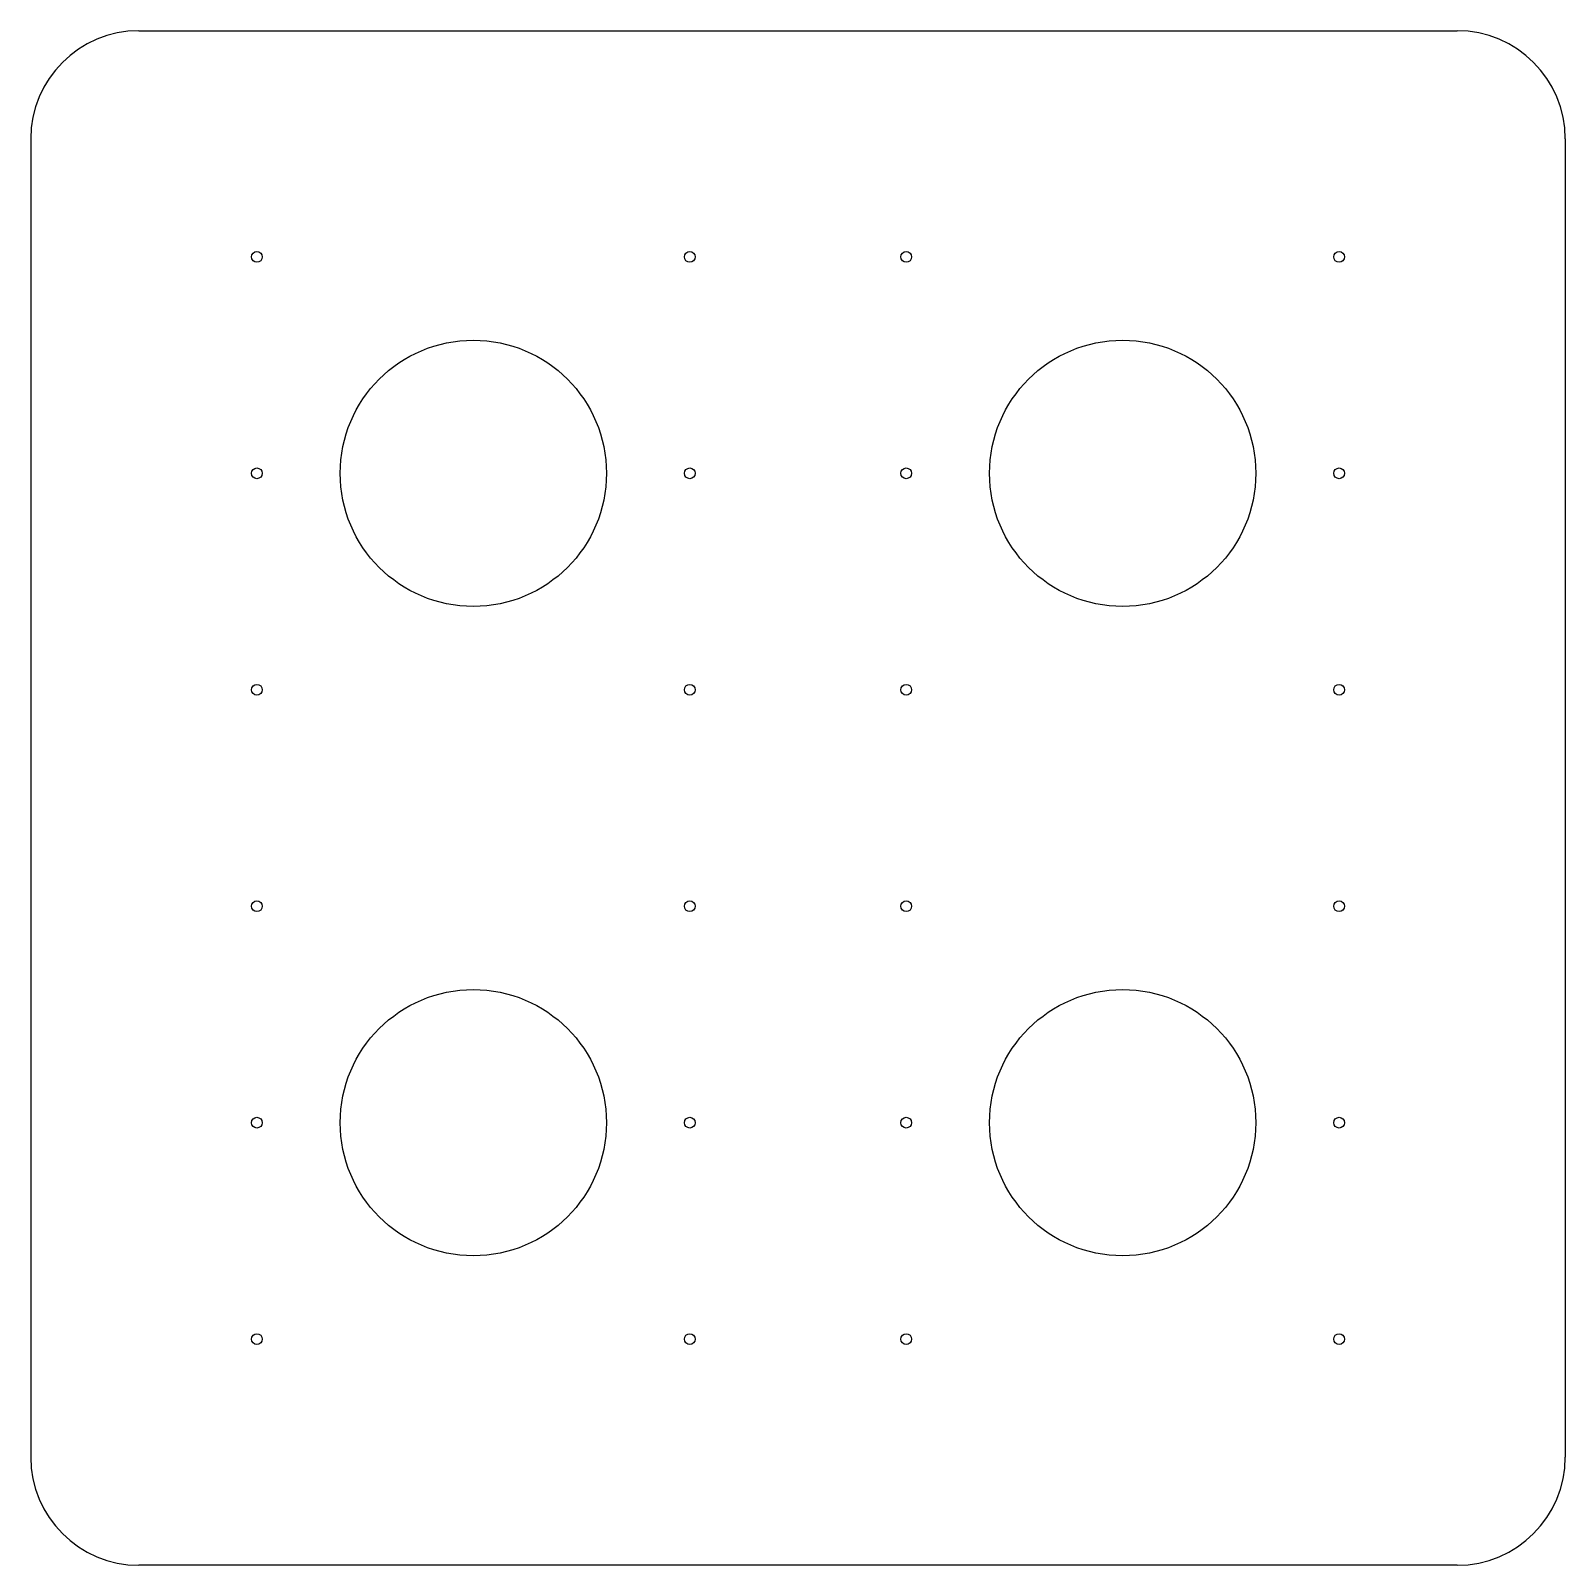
# Model space of a CAD drawing. Header units: millimetres. Extents: x -90 to 90, y -90 to 90.
import ezdxf

# ---------------------------------------------------------------- set-up
doc = ezdxf.new("R2010")
doc.units = ezdxf.units.MM

msp = doc.modelspace()

# ---------------------------------------------------------------- linework, layer by layer
at = {"color": 7, "linetype": 'Continuous'}
for p, q in [((-77.343, 90.043), (77.343, 90.043)), ((-90.043, 77.343), (-90.043, -77.343)), ((90.043, 77.343), (90.043, -77.343)), ((77.343, -90.043), (-77.343, -90.043))]:
    msp.add_line(p, q, dxfattribs=at)
for centre, radius in [((-63.5, 63.5), 0.635), ((-12.7, 63.5), 0.635), ((12.7, 63.5), 0.635), ((63.5, 63.5), 0.635), ((-38.1, 38.1), 15.621), ((38.1, 38.1), 15.621), ((-63.5, 38.1), 0.635), ((-12.7, 38.1), 0.635), ((12.7, 38.1), 0.635), ((63.5, 38.1), 0.635), ((-63.5, 12.7), 0.635), ((-12.7, 12.7), 0.635), ((12.7, 12.7), 0.635), ((63.5, 12.7), 0.635), ((-63.5, -12.7), 0.635), ((-12.7, -12.7), 0.635), ((12.7, -12.7), 0.635), ((63.5, -12.7), 0.635), ((-38.1, -38.1), 15.621), ((38.1, -38.1), 15.621), ((-63.5, -38.1), 0.635), ((-12.7, -38.1), 0.635), ((12.7, -38.1), 0.635), ((63.5, -38.1), 0.635), ((-63.5, -63.5), 0.635), ((-12.7, -63.5), 0.635), ((12.7, -63.5), 0.635), ((63.5, -63.5), 0.635)]:
    msp.add_circle(centre, radius, dxfattribs=at)
for centre, start, end in [((-77.343, 77.343), 90, 180), ((77.343, 77.343), 0, 90), ((-77.343, -77.343), 180, 270), ((77.343, -77.343), 270, 0)]:
    msp.add_arc(centre, 12.7, start, end, dxfattribs=at)

doc.saveas('drawing.dxf')
